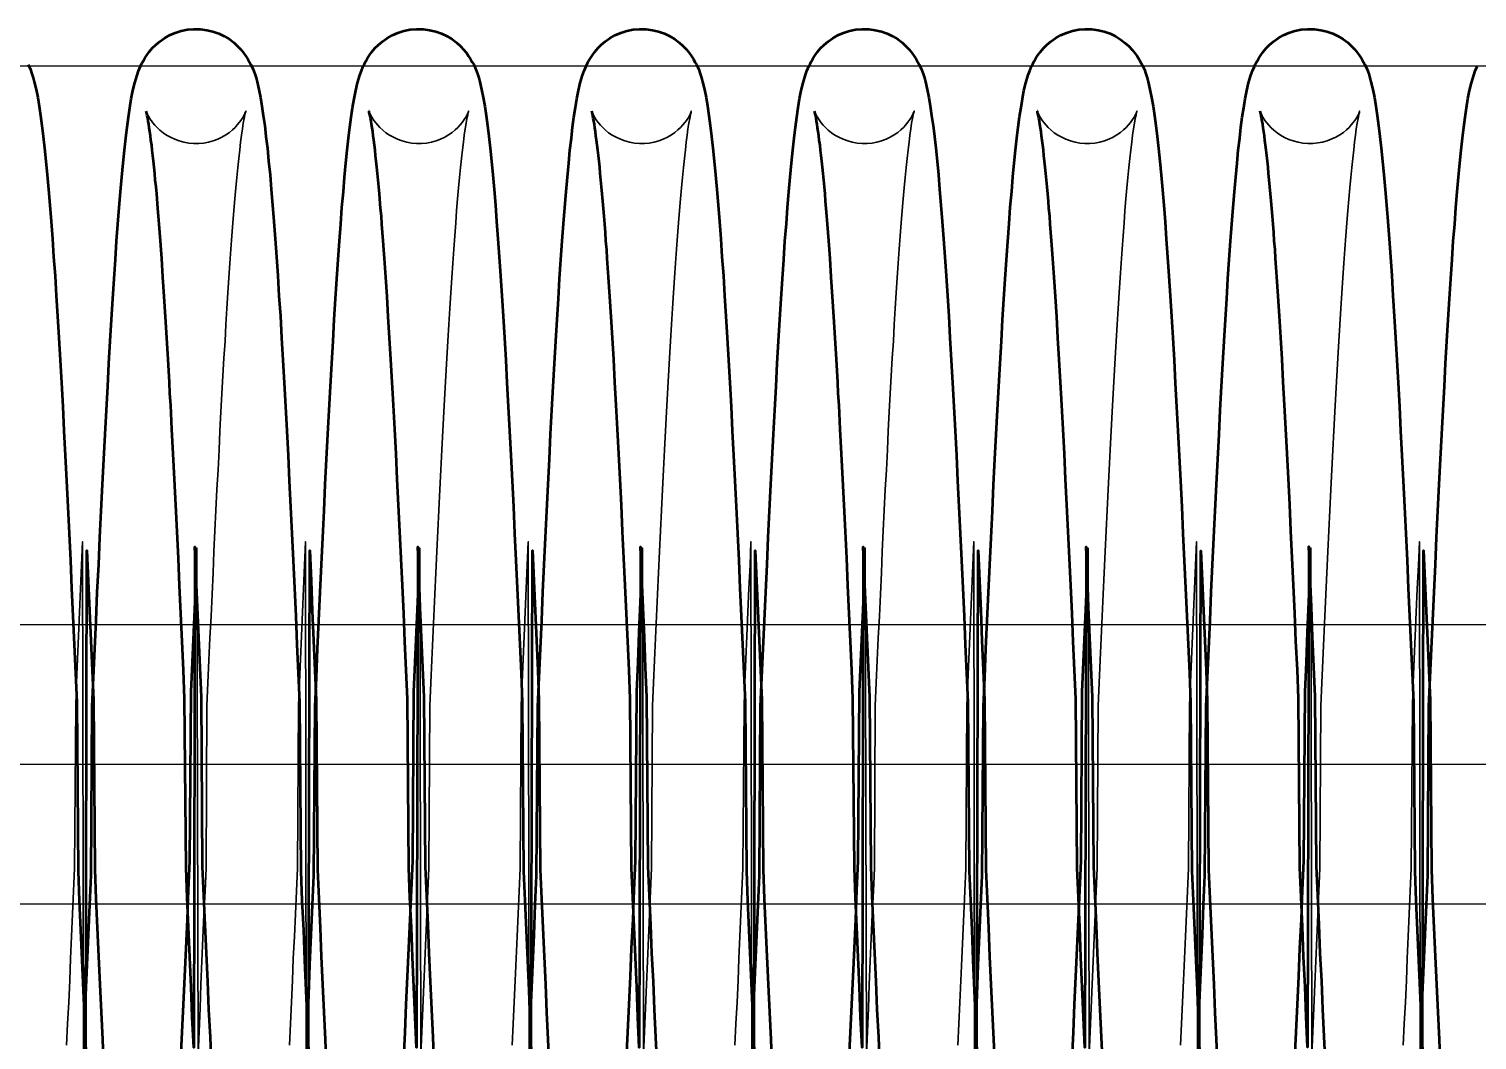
# Model space of a CAD drawing. Header units: millimetres. Extents: x 0 to 190005487, y 0 to 455456909.
# Drawn here: x 90673.9 to 90725.7, y 28299.7 to 28335.9 of the extents above; entities that cross this region are included whole.
import ezdxf

# ---------------------------------------------------------------- set-up
doc = ezdxf.new("R2010")
doc.units = ezdxf.units.MM
doc.header["$LTSCALE"] = 400
doc.header["$MEASUREMENT"] = 0
doc.linetypes.add('ACAD_ISO04W100', pattern=[30, 24, -3, 0, -3])
doc.linetypes.add('CEN', pattern=[35, 30, -2, 1, -2])
doc.layers.get('0').update_dxf_attribs({"linetype": 'CONTINUOUS'})
doc.layers.add('cen', color=1, linetype='ACAD_ISO04W100')
doc.layers.add('가려진 것(ISO)', color=7, linetype='CONTINUOUS', lineweight=35)
doc.layers.add('가시적인 것(ISO)', color=7, linetype='CONTINUOUS', lineweight=50)

# ---------------------------------------------------------------- blocks, each defined once
blk = doc.blocks.new('토션스프링 3')
at = {"layer": '가려진 것(ISO)', "flags": 128}
for points in [[(21461873.91, -50952857.63), (21461873.92, -50952857.65), (21461873.94, -50952857.7), (21461873.98, -50952857.81), (21461874.06, -50952857.97), (21461874.12, -50952858.07), (21461874.19, -50952858.19), (21461874.29, -50952858.33), (21461874.4, -50952858.48), (21461874.54, -50952858.65), (21461874.71, -50952858.82), (21461874.9, -50952859), (21461875.13, -50952859.18), (21461875.38, -50952859.35), (21461875.66, -50952859.51), (21461875.96, -50952859.65), (21461876.28, -50952859.77), (21461876.62, -50952859.86), (21461876.97, -50952859.92), (21461877.32, -50952859.95), (21461877.68, -50952859.95), (21461878.04, -50952859.92), (21461878.38, -50952859.85), (21461878.72, -50952859.76), (21461879.04, -50952859.64), (21461879.34, -50952859.49), (21461879.62, -50952859.33), (21461879.87, -50952859.16), (21461880.09, -50952858.98), (21461880.28, -50952858.8), (21461880.44, -50952858.62), (21461880.58, -50952858.46), (21461880.69, -50952858.31), (21461880.78, -50952858.17), (21461880.85, -50952858.06), (21461880.91, -50952857.95), (21461880.95, -50952857.87), (21461881.01, -50952857.74), (21461881.04, -50952857.67), (21461881.05, -50952857.63), (21461881.05, -50952857.63), (21461881.04, -50952857.67), (21461881.03, -50952857.73), (21461881.01, -50952857.81), (21461880.98, -50952857.91), (21461880.93, -50952858.17), (21461880.87, -50952858.51), (21461880.81, -50952858.9), (21461880.75, -50952859.35), (21461880.68, -50952859.86), (21461880.61, -50952860.41), (21461880.54, -50952861.02), (21461880.48, -50952861.68), (21461880.41, -50952862.38), (21461880.34, -50952863.13), (21461880.27, -50952863.92), (21461880.2, -50952864.76), (21461880.12, -50952865.64), (21461880.05, -50952866.56), (21461879.98, -50952867.52), (21461879.91, -50952868.53), (21461879.84, -50952869.57), (21461879.77, -50952870.65), (21461879.7, -50952871.77), (21461879.63, -50952872.92), (21461879.56, -50952874.11), (21461879.48, -50952875.33), (21461879.41, -50952876.58), (21461879.34, -50952877.86), (21461879.27, -50952879.18), (21461879.2, -50952880.53), (21461879.13, -50952881.9), (21461879.06, -50952883.31), (21461878.98, -50952884.74), (21461878.91, -50952886.2), (21461878.84, -50952887.68), (21461878.77, -50952889.18), (21461878.7, -50952890.7), (21461878.63, -50952892.23), (21461878.56, -50952893.79), (21461878.48, -50952895.37), (21461878.41, -50952896.96), (21461878.34, -50952898.58), (21461878.27, -50952900.21), (21461878.2, -50952911.85), (21461878.13, -50952913.5), (21461878.05, -50952915.16), (21461877.98, -50952916.83), (21461877.91, -50952918.5), (21461877.84, -50952920.18), (21461877.77, -50952921.86), (21461877.7, -50952923.54), (21461877.63, -50952925.23), (21461877.55, -50952888.93), (21461877.48, -50952890.62)], [(21461889.86, -50952857.63), (21461889.87, -50952857.65), (21461889.89, -50952857.7), (21461889.93, -50952857.81), (21461890.01, -50952857.97), (21461890.07, -50952858.07), (21461890.14, -50952858.19), (21461890.23, -50952858.33), (21461890.35, -50952858.48), (21461890.49, -50952858.65), (21461890.65, -50952858.82), (21461890.85, -50952859), (21461891.07, -50952859.18), (21461891.33, -50952859.35), (21461891.61, -50952859.51), (21461891.91, -50952859.65), (21461892.23, -50952859.77), (21461892.57, -50952859.86), (21461892.92, -50952859.92), (21461893.27, -50952859.95), (21461893.63, -50952859.95), (21461893.98, -50952859.92), (21461894.33, -50952859.85), (21461894.67, -50952859.76), (21461894.99, -50952859.64), (21461895.29, -50952859.49), (21461895.56, -50952859.33), (21461895.81, -50952859.16), (21461896.04, -50952858.98), (21461896.23, -50952858.8), (21461896.39, -50952858.62), (21461896.53, -50952858.46), (21461896.64, -50952858.31), (21461896.73, -50952858.17), (21461896.8, -50952858.06), (21461896.86, -50952857.95), (21461896.9, -50952857.87), (21461896.96, -50952857.74), (21461896.99, -50952857.67), (21461897, -50952857.63), (21461897, -50952857.63), (21461896.99, -50952857.67), (21461896.97, -50952857.73), (21461896.95, -50952857.81), (21461896.93, -50952857.91), (21461896.88, -50952858.17), (21461896.82, -50952858.51), (21461896.76, -50952858.9), (21461896.69, -50952859.35), (21461896.63, -50952859.86), (21461896.56, -50952860.41), (21461896.49, -50952861.02), (21461896.42, -50952861.68), (21461896.35, -50952862.38), (21461896.28, -50952863.13), (21461896.21, -50952863.92), (21461896.14, -50952864.76), (21461896.07, -50952865.64), (21461896, -50952866.56), (21461895.93, -50952867.52), (21461895.86, -50952868.53), (21461895.79, -50952869.57), (21461895.72, -50952870.65), (21461895.65, -50952871.77), (21461895.57, -50952872.92), (21461895.5, -50952874.11), (21461895.43, -50952875.33), (21461895.36, -50952876.58), (21461895.29, -50952877.86), (21461895.22, -50952879.18), (21461895.15, -50952880.53), (21461895.07, -50952881.9), (21461895, -50952883.31), (21461894.93, -50952884.74), (21461894.86, -50952886.2), (21461894.79, -50952887.68), (21461894.72, -50952889.18), (21461894.64, -50952890.7), (21461894.57, -50952892.23), (21461894.5, -50952893.79), (21461894.43, -50952895.37), (21461894.36, -50952896.96), (21461894.29, -50952898.58), (21461894.22, -50952900.21), (21461894.14, -50952911.85), (21461894.07, -50952913.5), (21461894, -50952915.16), (21461893.93, -50952916.83), (21461893.86, -50952918.5), (21461893.79, -50952920.18), (21461893.72, -50952921.86), (21461893.64, -50952923.54), (21461893.57, -50952925.23), (21461893.5, -50952888.93), (21461893.43, -50952890.62)], [(21461905.81, -50952857.63), (21461905.81, -50952857.65), (21461905.83, -50952857.7), (21461905.88, -50952857.81), (21461905.96, -50952857.97), (21461906.01, -50952858.07), (21461906.09, -50952858.19), (21461906.18, -50952858.33), (21461906.29, -50952858.48), (21461906.43, -50952858.65), (21461906.6, -50952858.82), (21461906.79, -50952859), (21461907.02, -50952859.18), (21461907.28, -50952859.35), (21461907.55, -50952859.51), (21461907.86, -50952859.65), (21461908.18, -50952859.77), (21461908.52, -50952859.86), (21461908.86, -50952859.92), (21461909.22, -50952859.95), (21461909.58, -50952859.95), (21461909.93, -50952859.92), (21461910.28, -50952859.85), (21461910.61, -50952859.76), (21461910.93, -50952859.64), (21461911.23, -50952859.49), (21461911.51, -50952859.33), (21461911.76, -50952859.16), (21461911.98, -50952858.98), (21461912.17, -50952858.8), (21461912.34, -50952858.62), (21461912.48, -50952858.46), (21461912.59, -50952858.31), (21461912.68, -50952858.17), (21461912.75, -50952858.06), (21461912.8, -50952857.95), (21461912.85, -50952857.87), (21461912.9, -50952857.74), (21461912.93, -50952857.67), (21461912.94, -50952857.63), (21461912.94, -50952857.63), (21461912.93, -50952857.67), (21461912.92, -50952857.73), (21461912.9, -50952857.81), (21461912.88, -50952857.91), (21461912.83, -50952858.17), (21461912.77, -50952858.51), (21461912.7, -50952858.9), (21461912.64, -50952859.35), (21461912.57, -50952859.86), (21461912.51, -50952860.41), (21461912.44, -50952861.02), (21461912.37, -50952861.68), (21461912.3, -50952862.38), (21461912.23, -50952863.13), (21461912.16, -50952863.92), (21461912.09, -50952864.76), (21461912.02, -50952865.64), (21461911.95, -50952866.56), (21461911.88, -50952867.52), (21461911.81, -50952868.53), (21461911.73, -50952869.57), (21461911.66, -50952870.65), (21461911.59, -50952871.77), (21461911.52, -50952872.92), (21461911.45, -50952874.11), (21461911.38, -50952875.33), (21461911.31, -50952876.58), (21461911.24, -50952877.86), (21461911.16, -50952879.18), (21461911.09, -50952880.53), (21461911.02, -50952881.9), (21461910.95, -50952883.31), (21461910.88, -50952884.74), (21461910.81, -50952886.2), (21461910.73, -50952887.68), (21461910.66, -50952889.18), (21461910.59, -50952890.7), (21461910.52, -50952892.23), (21461910.45, -50952893.79), (21461910.38, -50952895.37), (21461910.31, -50952896.96), (21461910.23, -50952898.58), (21461910.16, -50952900.21), (21461910.09, -50952911.85), (21461910.02, -50952913.5), (21461909.95, -50952915.16), (21461909.88, -50952916.83), (21461909.8, -50952918.5), (21461909.73, -50952920.18), (21461909.66, -50952921.86), (21461909.59, -50952923.54), (21461909.52, -50952925.23), (21461909.45, -50952888.93), (21461909.38, -50952890.62)], [(21461921.75, -50952857.63), (21461921.76, -50952857.65), (21461921.78, -50952857.7), (21461921.82, -50952857.81), (21461921.9, -50952857.97), (21461921.96, -50952858.07), (21461922.03, -50952858.19), (21461922.13, -50952858.33), (21461922.24, -50952858.48), (21461922.38, -50952858.65), (21461922.55, -50952858.82), (21461922.74, -50952859), (21461922.97, -50952859.18), (21461923.22, -50952859.35), (21461923.5, -50952859.51), (21461923.8, -50952859.65), (21461924.13, -50952859.77), (21461924.46, -50952859.86), (21461924.81, -50952859.92), (21461925.17, -50952859.95), (21461925.52, -50952859.95), (21461925.88, -50952859.92), (21461926.22, -50952859.85), (21461926.56, -50952859.76), (21461926.88, -50952859.64), (21461927.18, -50952859.49), (21461927.46, -50952859.33), (21461927.71, -50952859.16), (21461927.93, -50952858.98), (21461928.12, -50952858.8), (21461928.29, -50952858.62), (21461928.42, -50952858.46), (21461928.53, -50952858.31), (21461928.62, -50952858.17), (21461928.69, -50952858.06), (21461928.75, -50952857.95), (21461928.79, -50952857.87), (21461928.85, -50952857.74), (21461928.88, -50952857.67), (21461928.89, -50952857.63), (21461928.89, -50952857.63), (21461928.88, -50952857.67), (21461928.87, -50952857.73), (21461928.85, -50952857.81), (21461928.82, -50952857.91), (21461928.77, -50952858.17), (21461928.71, -50952858.51), (21461928.65, -50952858.9), (21461928.59, -50952859.35), (21461928.52, -50952859.86), (21461928.45, -50952860.41), (21461928.39, -50952861.02), (21461928.32, -50952861.68), (21461928.25, -50952862.38), (21461928.18, -50952863.13), (21461928.11, -50952863.92), (21461928.04, -50952864.76), (21461927.97, -50952865.64), (21461927.89, -50952866.56), (21461927.82, -50952867.52), (21461927.75, -50952868.53), (21461927.68, -50952869.57), (21461927.61, -50952870.65), (21461927.54, -50952871.77), (21461927.47, -50952872.92), (21461927.4, -50952874.11), (21461927.32, -50952875.33), (21461927.25, -50952876.58), (21461927.18, -50952877.86), (21461927.11, -50952879.18), (21461927.04, -50952880.53), (21461926.97, -50952881.9), (21461926.9, -50952883.31), (21461926.82, -50952884.74), (21461926.75, -50952886.2), (21461926.68, -50952887.68), (21461926.61, -50952889.18), (21461926.54, -50952890.7), (21461926.47, -50952892.23), (21461926.4, -50952893.79), (21461926.32, -50952895.37), (21461926.25, -50952896.96), (21461926.18, -50952898.58), (21461926.11, -50952900.21), (21461926.04, -50952911.85), (21461925.97, -50952913.5), (21461925.89, -50952915.16), (21461925.82, -50952916.83), (21461925.75, -50952918.5), (21461925.68, -50952920.18), (21461925.61, -50952921.86), (21461925.54, -50952923.54), (21461925.47, -50952925.23), (21461925.39, -50952888.93), (21461925.32, -50952890.62)], [(21461937.7, -50952857.63), (21461937.71, -50952857.65), (21461937.73, -50952857.7), (21461937.77, -50952857.81), (21461937.85, -50952857.97), (21461937.91, -50952858.07), (21461937.98, -50952858.19), (21461938.07, -50952858.33), (21461938.19, -50952858.48), (21461938.33, -50952858.65), (21461938.49, -50952858.82), (21461938.69, -50952859), (21461938.91, -50952859.18), (21461939.17, -50952859.35), (21461939.45, -50952859.51), (21461939.75, -50952859.65), (21461940.07, -50952859.77), (21461940.41, -50952859.86), (21461940.76, -50952859.92), (21461941.11, -50952859.95), (21461941.47, -50952859.95), (21461941.82, -50952859.92), (21461942.17, -50952859.85), (21461942.51, -50952859.76), (21461942.83, -50952859.64), (21461943.13, -50952859.49), (21461943.4, -50952859.33), (21461943.65, -50952859.16), (21461943.88, -50952858.98), (21461944.07, -50952858.8), (21461944.23, -50952858.62), (21461944.37, -50952858.46), (21461944.48, -50952858.31), (21461944.57, -50952858.17), (21461944.64, -50952858.06), (21461944.7, -50952857.95), (21461944.74, -50952857.87), (21461944.8, -50952857.74), (21461944.83, -50952857.67), (21461944.84, -50952857.63), (21461944.84, -50952857.63), (21461944.83, -50952857.67), (21461944.81, -50952857.73), (21461944.79, -50952857.81), (21461944.77, -50952857.91), (21461944.72, -50952858.17), (21461944.66, -50952858.51), (21461944.6, -50952858.9), (21461944.53, -50952859.35), (21461944.47, -50952859.86), (21461944.4, -50952860.41), (21461944.33, -50952861.02), (21461944.26, -50952861.68), (21461944.19, -50952862.38), (21461944.12, -50952863.13), (21461944.05, -50952863.92), (21461943.98, -50952864.76), (21461943.91, -50952865.64), (21461943.84, -50952866.56), (21461943.77, -50952867.52), (21461943.7, -50952868.53), (21461943.63, -50952869.57), (21461943.56, -50952870.65), (21461943.49, -50952871.77), (21461943.41, -50952872.92), (21461943.34, -50952874.11), (21461943.27, -50952875.33), (21461943.2, -50952876.58), (21461943.13, -50952877.86), (21461943.06, -50952879.18), (21461942.99, -50952880.53), (21461942.91, -50952881.9), (21461942.84, -50952883.31), (21461942.77, -50952884.74), (21461942.7, -50952886.2), (21461942.63, -50952887.68), (21461942.56, -50952889.18), (21461942.49, -50952890.7), (21461942.41, -50952892.23), (21461942.34, -50952893.79), (21461942.27, -50952895.37), (21461942.2, -50952896.96), (21461942.13, -50952898.58), (21461942.06, -50952900.21), (21461941.98, -50952911.85), (21461941.91, -50952913.5), (21461941.84, -50952915.16), (21461941.77, -50952916.83), (21461941.7, -50952918.5), (21461941.63, -50952920.18), (21461941.56, -50952921.86), (21461941.48, -50952923.54), (21461941.41, -50952925.23), (21461941.34, -50952888.93), (21461941.27, -50952890.62)], [(21461953.65, -50952857.63), (21461953.65, -50952857.65), (21461953.67, -50952857.7), (21461953.72, -50952857.81), (21461953.8, -50952857.97), (21461953.85, -50952858.08), (21461953.93, -50952858.2), (21461954.02, -50952858.33), (21461954.14, -50952858.48), (21461954.28, -50952858.65), (21461954.44, -50952858.83), (21461954.64, -50952859.01), (21461954.87, -50952859.19), (21461955.12, -50952859.36), (21461955.4, -50952859.52), (21461955.71, -50952859.66), (21461956.03, -50952859.77), (21461956.37, -50952859.86), (21461956.72, -50952859.92), (21461957.07, -50952859.95), (21461957.43, -50952859.95), (21461957.78, -50952859.91), (21461958.13, -50952859.85), (21461958.46, -50952859.76), (21461958.78, -50952859.63), (21461959.08, -50952859.49), (21461959.36, -50952859.33), (21461959.61, -50952859.16), (21461959.83, -50952858.98), (21461960.02, -50952858.8), (21461960.18, -50952858.62), (21461960.32, -50952858.46), (21461960.43, -50952858.31), (21461960.52, -50952858.17), (21461960.59, -50952858.05), (21461960.64, -50952857.95), (21461960.69, -50952857.87), (21461960.74, -50952857.74), (21461960.77, -50952857.67), (21461960.78, -50952857.63), (21461960.78, -50952857.64), (21461960.77, -50952857.67), (21461960.76, -50952857.73), (21461960.74, -50952857.81), (21461960.72, -50952857.91), (21461960.67, -50952858.17), (21461960.61, -50952858.51), (21461960.54, -50952858.9), (21461960.48, -50952859.35), (21461960.41, -50952859.86), (21461960.35, -50952860.42), (21461960.28, -50952861.02), (21461960.21, -50952861.68), (21461960.14, -50952862.38), (21461960.07, -50952863.13), (21461960, -50952863.93), (21461959.93, -50952864.76), (21461959.86, -50952865.64), (21461959.79, -50952866.56), (21461959.72, -50952867.53), (21461959.65, -50952868.53), (21461959.57, -50952869.57), (21461959.5, -50952870.66), (21461959.43, -50952871.77), (21461959.36, -50952872.93), (21461959.29, -50952874.11), (21461959.22, -50952875.33), (21461959.15, -50952876.58), (21461959.08, -50952877.86), (21461959, -50952879.18), (21461958.93, -50952880.53), (21461958.86, -50952881.91), (21461958.79, -50952883.31), (21461958.72, -50952884.74), (21461958.65, -50952886.2), (21461958.58, -50952887.68), (21461958.5, -50952889.18), (21461958.43, -50952890.7), (21461958.36, -50952892.24), (21461958.29, -50952893.79), (21461958.22, -50952895.37), (21461958.15, -50952896.97), (21461958.07, -50952898.58), (21461958, -50952900.21), (21461957.93, -50952911.85), (21461957.86, -50952913.5), (21461957.79, -50952915.16), (21461957.72, -50952916.83), (21461957.65, -50952918.5), (21461957.57, -50952920.18), (21461957.5, -50952921.86), (21461957.43, -50952923.54), (21461957.36, -50952925.23), (21461957.29, -50952888.93), (21461957.22, -50952890.62)], [(21461868.22, -50952924.51), (21461868.29, -50952922.99), (21461868.37, -50952921.45), (21461868.44, -50952919.89), (21461868.51, -50952918.32), (21461868.58, -50952916.73), (21461868.65, -50952915.12), (21461868.72, -50952913.49), (21461868.79, -50952911.85), (21461868.87, -50952900.2), (21461868.94, -50952898.54), (21461869.01, -50952896.87), (21461869.08, -50952895.2), (21461869.15, -50952893.52), (21461869.22, -50952891.84), (21461869.29, -50952890.15), (21461869.37, -50952888.47), (21461869.44, -50952924.78), (21461869.51, -50952923.09)], [(21461884.17, -50952924.51), (21461884.24, -50952922.99), (21461884.31, -50952921.45), (21461884.38, -50952919.89), (21461884.45, -50952918.32), (21461884.53, -50952916.73), (21461884.6, -50952915.12), (21461884.67, -50952913.49), (21461884.74, -50952911.85), (21461884.81, -50952900.2), (21461884.88, -50952898.54), (21461884.96, -50952896.87), (21461885.03, -50952895.2), (21461885.1, -50952893.52), (21461885.17, -50952891.84), (21461885.24, -50952890.15), (21461885.31, -50952888.47), (21461885.38, -50952924.78), (21461885.46, -50952923.09)], [(21461900.12, -50952924.51), (21461900.19, -50952922.99), (21461900.26, -50952921.45), (21461900.33, -50952919.89), (21461900.4, -50952918.32), (21461900.47, -50952916.73), (21461900.54, -50952915.12), (21461900.62, -50952913.49), (21461900.69, -50952911.85), (21461900.76, -50952900.2), (21461900.83, -50952898.54), (21461900.9, -50952896.87), (21461900.97, -50952895.2), (21461901.05, -50952893.52), (21461901.12, -50952891.83), (21461901.19, -50952890.15), (21461901.26, -50952888.47), (21461901.33, -50952924.78), (21461901.4, -50952923.09)], [(21461916.06, -50952924.51), (21461916.13, -50952922.99), (21461916.21, -50952921.45), (21461916.28, -50952919.89), (21461916.35, -50952918.32), (21461916.42, -50952916.73), (21461916.49, -50952915.12), (21461916.56, -50952913.49), (21461916.63, -50952911.85), (21461916.71, -50952900.2), (21461916.78, -50952898.54), (21461916.85, -50952896.87), (21461916.92, -50952895.2), (21461916.99, -50952893.52), (21461917.06, -50952891.83), (21461917.14, -50952890.15), (21461917.21, -50952888.47), (21461917.28, -50952924.78), (21461917.35, -50952923.09)], [(21461932.01, -50952924.52), (21461932.08, -50952923), (21461932.15, -50952921.46), (21461932.22, -50952919.89), (21461932.3, -50952918.32), (21461932.37, -50952916.72), (21461932.44, -50952915.12), (21461932.51, -50952913.5), (21461932.58, -50952911.87), (21461932.65, -50952900.22), (21461932.72, -50952898.56), (21461932.8, -50952896.89), (21461932.87, -50952895.21), (21461932.94, -50952893.53), (21461933.01, -50952891.84), (21461933.08, -50952890.15), (21461933.15, -50952888.46), (21461933.22, -50952924.77), (21461933.3, -50952923.09)], [(21461947.96, -50952924.51), (21461948.03, -50952922.99), (21461948.1, -50952921.45), (21461948.17, -50952919.89), (21461948.24, -50952918.32), (21461948.31, -50952916.73), (21461948.38, -50952915.12), (21461948.46, -50952913.49), (21461948.53, -50952911.85), (21461948.6, -50952900.2), (21461948.67, -50952898.54), (21461948.74, -50952896.87), (21461948.81, -50952895.2), (21461948.89, -50952893.52), (21461948.96, -50952891.84), (21461949.03, -50952890.16), (21461949.1, -50952888.47), (21461949.17, -50952924.78), (21461949.24, -50952923.09)], [(21461963.9, -50952924.51), (21461963.97, -50952922.99), (21461964.05, -50952921.45), (21461964.12, -50952919.89), (21461964.19, -50952918.32), (21461964.26, -50952916.73), (21461964.33, -50952915.12), (21461964.4, -50952913.49), (21461964.47, -50952911.85), (21461964.55, -50952900.2), (21461964.62, -50952898.54), (21461964.69, -50952896.87), (21461964.76, -50952895.2), (21461964.83, -50952893.52), (21461964.9, -50952891.84), (21461964.98, -50952890.16), (21461965.05, -50952888.47), (21461965.12, -50952924.78), (21461965.19, -50952923.09)]]:
    blk.add_lwpolyline(points, dxfattribs=at)
at = {"layer": '가시적인 것(ISO)', "flags": 128}
for points in [[(21461865.47, -50952854.31), (21461865.63, -50952854.66), (21461865.74, -50952854.97), (21461865.83, -50952855.25), (21461865.9, -50952855.53), (21461866.03, -50952856.08), (21461866.15, -50952856.66), (21461866.25, -50952857.28), (21461866.35, -50952857.94), (21461866.45, -50952858.66), (21461866.55, -50952859.45), (21461866.64, -50952860.3), (21461866.74, -50952861.22), (21461866.83, -50952862.21), (21461866.93, -50952863.26), (21461867.02, -50952864.37), (21461867.11, -50952865.55), (21461867.2, -50952866.79), (21461867.29, -50952868.08), (21461867.39, -50952869.44), (21461867.48, -50952870.86), (21461867.57, -50952872.33), (21461867.66, -50952873.87), (21461867.75, -50952875.46), (21461867.85, -50952877.1), (21461867.94, -50952878.79), (21461868.03, -50952880.52), (21461868.12, -50952882.3), (21461868.21, -50952884.11), (21461868.3, -50952885.97), (21461868.4, -50952887.87), (21461868.49, -50952889.81), (21461868.58, -50952891.79), (21461868.67, -50952893.79), (21461868.76, -50952895.83), (21461868.85, -50952897.88), (21461868.95, -50952899.96), (21461869.04, -50952912.05), (21461869.13, -50952914.16), (21461869.22, -50952916.29), (21461869.31, -50952918.44), (21461869.4, -50952920.6), (21461869.49, -50952922.76), (21461869.59, -50952924.93), (21461869.68, -50952889.1), (21461869.77, -50952891.26), (21461869.86, -50952893.41), (21461869.95, -50952895.55), (21461870.04, -50952897.69), (21461870.14, -50952899.82), (21461870.23, -50952911.94), (21461870.32, -50952914.04), (21461870.41, -50952916.11), (21461870.5, -50952918.16), (21461870.59, -50952920.18), (21461870.69, -50952922.16), (21461870.78, -50952924.12), (21461870.87, -50952926.04)], [(21461869.51, -50952923.09), (21461869.6, -50952920.93), (21461869.69, -50952918.77), (21461869.78, -50952916.62), (21461869.88, -50952914.48), (21461869.97, -50952912.36), (21461870.06, -50952900.26), (21461870.15, -50952898.19), (21461870.24, -50952896.13), (21461870.33, -50952894.1), (21461870.42, -50952892.09), (21461870.52, -50952890.11), (21461870.61, -50952888.16), (21461870.7, -50952886.25), (21461870.79, -50952884.38), (21461870.88, -50952882.56), (21461870.97, -50952880.78), (21461871.07, -50952879.04), (21461871.16, -50952877.35), (21461871.25, -50952875.7), (21461871.34, -50952874.1), (21461871.43, -50952872.56), (21461871.53, -50952871.07), (21461871.62, -50952869.64), (21461871.71, -50952868.27), (21461871.8, -50952866.96), (21461871.89, -50952865.72), (21461871.99, -50952864.53), (21461872.08, -50952863.41), (21461872.17, -50952862.36), (21461872.27, -50952861.37), (21461872.36, -50952860.44), (21461872.45, -50952859.58), (21461872.55, -50952858.79), (21461872.64, -50952858.06), (21461872.74, -50952857.39), (21461872.85, -50952856.76), (21461872.97, -50952856.17), (21461873.1, -50952855.61), (21461873.26, -50952855.06), (21461873.37, -50952854.75), (21461873.51, -50952854.42), (21461873.59, -50952854.24), (21461873.7, -50952854.05), (21461873.82, -50952853.85), (21461873.96, -50952853.62), (21461874.14, -50952853.39), (21461874.35, -50952853.14), (21461874.6, -50952852.89), (21461874.89, -50952852.65), (21461875.22, -50952852.41), (21461875.59, -50952852.2), (21461875.99, -50952852.03), (21461876.42, -50952851.89), (21461876.87, -50952851.8), (21461877.33, -50952851.76), (21461877.79, -50952851.77), (21461878.25, -50952851.83), (21461878.69, -50952851.93), (21461879.12, -50952852.09), (21461879.51, -50952852.28), (21461879.87, -50952852.49), (21461880.18, -50952852.73), (21461880.46, -50952852.98), (21461880.69, -50952853.23), (21461880.89, -50952853.47), (21461881.06, -50952853.7), (21461881.19, -50952853.92), (21461881.31, -50952854.12), (21461881.41, -50952854.31), (21461881.57, -50952854.66), (21461881.69, -50952854.97), (21461881.78, -50952855.25), (21461881.85, -50952855.53), (21461881.97, -50952856.08), (21461882.09, -50952856.66), (21461882.2, -50952857.28), (21461882.3, -50952857.94), (21461882.4, -50952858.66), (21461882.49, -50952859.45), (21461882.59, -50952860.3), (21461882.68, -50952861.22), (21461882.78, -50952862.21), (21461882.87, -50952863.26), (21461882.96, -50952864.37), (21461883.06, -50952865.55), (21461883.15, -50952866.79), (21461883.24, -50952868.08), (21461883.33, -50952869.44), (21461883.42, -50952870.86), (21461883.52, -50952872.33), (21461883.61, -50952873.87), (21461883.7, -50952875.46), (21461883.79, -50952877.1), (21461883.88, -50952878.79), (21461883.98, -50952880.52), (21461884.07, -50952882.3), (21461884.16, -50952884.11), (21461884.25, -50952885.97), (21461884.34, -50952887.87), (21461884.43, -50952889.81), (21461884.53, -50952891.79), (21461884.62, -50952893.79), (21461884.71, -50952895.83), (21461884.8, -50952897.88), (21461884.89, -50952899.96), (21461884.98, -50952912.05), (21461885.07, -50952914.16), (21461885.17, -50952916.29), (21461885.26, -50952918.44), (21461885.35, -50952920.6), (21461885.44, -50952922.76), (21461885.53, -50952924.93), (21461885.63, -50952889.1), (21461885.72, -50952891.26), (21461885.81, -50952893.41), (21461885.9, -50952895.55), (21461885.99, -50952897.69), (21461886.08, -50952899.82), (21461886.17, -50952911.94), (21461886.27, -50952914.04), (21461886.36, -50952916.11), (21461886.45, -50952918.16), (21461886.54, -50952920.18), (21461886.63, -50952922.16), (21461886.72, -50952924.12), (21461886.81, -50952926.04)], [(21461885.46, -50952923.09), (21461885.55, -50952920.93), (21461885.64, -50952918.77), (21461885.73, -50952916.62), (21461885.82, -50952914.48), (21461885.91, -50952912.36), (21461886.01, -50952900.26), (21461886.1, -50952898.19), (21461886.19, -50952896.13), (21461886.28, -50952894.1), (21461886.37, -50952892.09), (21461886.46, -50952890.11), (21461886.56, -50952888.16), (21461886.65, -50952886.25), (21461886.74, -50952884.38), (21461886.83, -50952882.55), (21461886.92, -50952880.77), (21461887.01, -50952879.04), (21461887.1, -50952877.35), (21461887.2, -50952875.7), (21461887.29, -50952874.1), (21461887.38, -50952872.56), (21461887.47, -50952871.07), (21461887.57, -50952869.64), (21461887.66, -50952868.27), (21461887.75, -50952866.96), (21461887.84, -50952865.72), (21461887.93, -50952864.53), (21461888.03, -50952863.41), (21461888.12, -50952862.36), (21461888.21, -50952861.37), (21461888.31, -50952860.44), (21461888.4, -50952859.58), (21461888.49, -50952858.79), (21461888.59, -50952858.06), (21461888.69, -50952857.39), (21461888.8, -50952856.76), (21461888.92, -50952856.17), (21461889.05, -50952855.61), (21461889.21, -50952855.06), (21461889.32, -50952854.75), (21461889.46, -50952854.42), (21461889.54, -50952854.24), (21461889.64, -50952854.05), (21461889.76, -50952853.85), (21461889.91, -50952853.62), (21461890.08, -50952853.39), (21461890.29, -50952853.14), (21461890.54, -50952852.89), (21461890.83, -50952852.65), (21461891.17, -50952852.41), (21461891.54, -50952852.2), (21461891.94, -50952852.03), (21461892.37, -50952851.89), (21461892.82, -50952851.8), (21461893.28, -50952851.76), (21461893.74, -50952851.77), (21461894.2, -50952851.83), (21461894.64, -50952851.93), (21461895.06, -50952852.09), (21461895.46, -50952852.28), (21461895.81, -50952852.49), (21461896.13, -50952852.73), (21461896.41, -50952852.98), (21461896.64, -50952853.23), (21461896.84, -50952853.47), (21461897, -50952853.7), (21461897.14, -50952853.92), (21461897.26, -50952854.12), (21461897.36, -50952854.31), (21461897.52, -50952854.66), (21461897.64, -50952854.97), (21461897.72, -50952855.26), (21461897.79, -50952855.53), (21461897.92, -50952856.08), (21461898.04, -50952856.66), (21461898.15, -50952857.28), (21461898.25, -50952857.94), (21461898.34, -50952858.66), (21461898.44, -50952859.45), (21461898.54, -50952860.3), (21461898.63, -50952861.22), (21461898.73, -50952862.21), (21461898.82, -50952863.26), (21461898.91, -50952864.37), (21461899, -50952865.55), (21461899.1, -50952866.79), (21461899.19, -50952868.08), (21461899.28, -50952869.44), (21461899.37, -50952870.86), (21461899.46, -50952872.33), (21461899.56, -50952873.87), (21461899.65, -50952875.46), (21461899.74, -50952877.1), (21461899.83, -50952878.79), (21461899.92, -50952880.52), (21461900.01, -50952882.3), (21461900.11, -50952884.11), (21461900.2, -50952885.97), (21461900.29, -50952887.87), (21461900.38, -50952889.81), (21461900.47, -50952891.79), (21461900.56, -50952893.79), (21461900.66, -50952895.83), (21461900.75, -50952897.88), (21461900.84, -50952899.96), (21461900.93, -50952912.05), (21461901.02, -50952914.16), (21461901.11, -50952916.29), (21461901.2, -50952918.44), (21461901.3, -50952920.6), (21461901.39, -50952922.76), (21461901.48, -50952924.93), (21461901.57, -50952889.1), (21461901.66, -50952891.26), (21461901.75, -50952893.41), (21461901.85, -50952895.55), (21461901.94, -50952897.69), (21461902.03, -50952899.82), (21461902.12, -50952911.94), (21461902.21, -50952914.04), (21461902.3, -50952916.11), (21461902.4, -50952918.16), (21461902.49, -50952920.18), (21461902.58, -50952922.16), (21461902.67, -50952924.12), (21461902.76, -50952926.04)], [(21461901.4, -50952923.09), (21461901.49, -50952920.93), (21461901.59, -50952918.77), (21461901.68, -50952916.62), (21461901.77, -50952914.48), (21461901.86, -50952912.36), (21461901.95, -50952900.26), (21461902.04, -50952898.19), (21461902.14, -50952896.13), (21461902.23, -50952894.1), (21461902.32, -50952892.09), (21461902.41, -50952890.11), (21461902.5, -50952888.16), (21461902.59, -50952886.25), (21461902.69, -50952884.38), (21461902.78, -50952882.55), (21461902.87, -50952880.77), (21461902.96, -50952879.04), (21461903.05, -50952877.35), (21461903.14, -50952875.7), (21461903.24, -50952874.1), (21461903.33, -50952872.56), (21461903.42, -50952871.07), (21461903.51, -50952869.64), (21461903.6, -50952868.27), (21461903.7, -50952866.96), (21461903.79, -50952865.71), (21461903.88, -50952864.53), (21461903.97, -50952863.41), (21461904.07, -50952862.36), (21461904.16, -50952861.37), (21461904.25, -50952860.44), (21461904.35, -50952859.58), (21461904.44, -50952858.79), (21461904.54, -50952858.06), (21461904.64, -50952857.38), (21461904.74, -50952856.76), (21461904.86, -50952856.17), (21461904.99, -50952855.61), (21461905.16, -50952855.06), (21461905.27, -50952854.75), (21461905.4, -50952854.42), (21461905.49, -50952854.24), (21461905.59, -50952854.05), (21461905.71, -50952853.85), (21461905.86, -50952853.62), (21461906.03, -50952853.39), (21461906.24, -50952853.14), (21461906.49, -50952852.89), (21461906.78, -50952852.65), (21461907.11, -50952852.41), (21461907.48, -50952852.2), (21461907.89, -50952852.03), (21461908.32, -50952851.89), (21461908.77, -50952851.8), (21461909.23, -50952851.76), (21461909.69, -50952851.77), (21461910.15, -50952851.83), (21461910.59, -50952851.93), (21461911.01, -50952852.09), (21461911.4, -50952852.28), (21461911.76, -50952852.49), (21461912.08, -50952852.73), (21461912.35, -50952852.98), (21461912.59, -50952853.23), (21461912.79, -50952853.47), (21461912.95, -50952853.7), (21461913.09, -50952853.92), (21461913.2, -50952854.12), (21461913.3, -50952854.31), (21461913.47, -50952854.66), (21461913.58, -50952854.97), (21461913.67, -50952855.26), (21461913.74, -50952855.53), (21461913.87, -50952856.08), (21461913.99, -50952856.66), (21461914.09, -50952857.27), (21461914.2, -50952857.94), (21461914.29, -50952858.66), (21461914.39, -50952859.45), (21461914.48, -50952860.3), (21461914.58, -50952861.22), (21461914.67, -50952862.21), (21461914.77, -50952863.26), (21461914.86, -50952864.37), (21461914.95, -50952865.55), (21461915.04, -50952866.79), (21461915.13, -50952868.08), (21461915.23, -50952869.44), (21461915.32, -50952870.86), (21461915.41, -50952872.33), (21461915.5, -50952873.87), (21461915.59, -50952875.46), (21461915.69, -50952877.1), (21461915.78, -50952878.79), (21461915.87, -50952880.52), (21461915.96, -50952882.3), (21461916.05, -50952884.11), (21461916.14, -50952885.97), (21461916.24, -50952887.87), (21461916.33, -50952889.81), (21461916.42, -50952891.79), (21461916.51, -50952893.79), (21461916.6, -50952895.83), (21461916.69, -50952897.88), (21461916.79, -50952899.96), (21461916.88, -50952912.05), (21461916.97, -50952914.16), (21461917.06, -50952916.29), (21461917.15, -50952918.44), (21461917.24, -50952920.6), (21461917.34, -50952922.76), (21461917.43, -50952924.93), (21461917.52, -50952889.1), (21461917.61, -50952891.26), (21461917.7, -50952893.41), (21461917.79, -50952895.55), (21461917.88, -50952897.69), (21461917.98, -50952899.82), (21461918.07, -50952911.94), (21461918.16, -50952914.03), (21461918.25, -50952916.11), (21461918.34, -50952918.16), (21461918.43, -50952920.18), (21461918.53, -50952922.16), (21461918.62, -50952924.12), (21461918.71, -50952926.04)], [(21461917.35, -50952923.09), (21461917.44, -50952920.93), (21461917.53, -50952918.77), (21461917.62, -50952916.62), (21461917.72, -50952914.48), (21461917.81, -50952912.36), (21461917.9, -50952900.26), (21461917.99, -50952898.18), (21461918.08, -50952896.13), (21461918.17, -50952894.1), (21461918.27, -50952892.09), (21461918.36, -50952890.11), (21461918.45, -50952888.16), (21461918.54, -50952886.25), (21461918.63, -50952884.38), (21461918.72, -50952882.55), (21461918.82, -50952880.77), (21461918.91, -50952879.04), (21461919, -50952877.35), (21461919.09, -50952875.7), (21461919.18, -50952874.11), (21461919.27, -50952872.56), (21461919.37, -50952871.07), (21461919.46, -50952869.64), (21461919.55, -50952868.27), (21461919.64, -50952866.96), (21461919.74, -50952865.71), (21461919.83, -50952864.53), (21461919.92, -50952863.41), (21461920.01, -50952862.36), (21461920.11, -50952861.36), (21461920.2, -50952860.44), (21461920.3, -50952859.58), (21461920.39, -50952858.79), (21461920.48, -50952858.06), (21461920.58, -50952857.38), (21461920.69, -50952856.76), (21461920.81, -50952856.17), (21461920.94, -50952855.61), (21461921.1, -50952855.05), (21461921.21, -50952854.75), (21461921.35, -50952854.42), (21461921.44, -50952854.24), (21461921.54, -50952854.05), (21461921.66, -50952853.85), (21461921.8, -50952853.62), (21461921.98, -50952853.39), (21461922.19, -50952853.14), (21461922.44, -50952852.89), (21461922.73, -50952852.65), (21461923.06, -50952852.41), (21461923.43, -50952852.2), (21461923.83, -50952852.03), (21461924.26, -50952851.89), (21461924.71, -50952851.8), (21461925.17, -50952851.76), (21461925.64, -50952851.77), (21461926.1, -50952851.83), (21461926.54, -50952851.93), (21461926.96, -50952852.09), (21461927.35, -50952852.28), (21461927.71, -50952852.49), (21461928.03, -50952852.73), (21461928.3, -50952852.98), (21461928.54, -50952853.23), (21461928.73, -50952853.47), (21461928.9, -50952853.7), (21461929.03, -50952853.92), (21461929.15, -50952854.12), (21461929.25, -50952854.31), (21461929.41, -50952854.66), (21461929.53, -50952854.97), (21461929.62, -50952855.26), (21461929.69, -50952855.53), (21461929.82, -50952856.08), (21461929.93, -50952856.66), (21461930.04, -50952857.27), (21461930.14, -50952857.94), (21461930.24, -50952858.66), (21461930.34, -50952859.45), (21461930.43, -50952860.3), (21461930.53, -50952861.22), (21461930.62, -50952862.21), (21461930.71, -50952863.26), (21461930.81, -50952864.37), (21461930.9, -50952865.55), (21461930.99, -50952866.79), (21461931.08, -50952868.08), (21461931.17, -50952869.44), (21461931.27, -50952870.86), (21461931.36, -50952872.33), (21461931.45, -50952873.87), (21461931.54, -50952875.46), (21461931.63, -50952877.1), (21461931.73, -50952878.79), (21461931.82, -50952880.52), (21461931.91, -50952882.3), (21461932, -50952884.11), (21461932.09, -50952885.97), (21461932.18, -50952887.87), (21461932.27, -50952889.81), (21461932.37, -50952891.79), (21461932.46, -50952893.79), (21461932.55, -50952895.83), (21461932.64, -50952897.88), (21461932.73, -50952899.96), (21461932.82, -50952912.05), (21461932.92, -50952914.16), (21461933.01, -50952916.29), (21461933.1, -50952918.44), (21461933.19, -50952920.6), (21461933.28, -50952922.76), (21461933.37, -50952924.93), (21461933.47, -50952889.1), (21461933.56, -50952891.26), (21461933.65, -50952893.41), (21461933.74, -50952895.55), (21461933.83, -50952897.69), (21461933.92, -50952899.82), (21461934.01, -50952911.94), (21461934.11, -50952914.03), (21461934.2, -50952916.11), (21461934.29, -50952918.16), (21461934.38, -50952920.18), (21461934.47, -50952922.16), (21461934.56, -50952924.12), (21461934.66, -50952926.04)], [(21461933.3, -50952923.09), (21461933.39, -50952920.94), (21461933.48, -50952918.78), (21461933.57, -50952916.63), (21461933.66, -50952914.5), (21461933.75, -50952912.37), (21461933.85, -50952900.27), (21461933.94, -50952898.18), (21461934.03, -50952896.13), (21461934.12, -50952894.1), (21461934.21, -50952892.1), (21461934.3, -50952890.12), (21461934.39, -50952888.18), (21461934.49, -50952886.27), (21461934.58, -50952884.4), (21461934.67, -50952882.56), (21461934.76, -50952880.78), (21461934.85, -50952879.03), (21461934.95, -50952877.35), (21461935.04, -50952875.71), (21461935.13, -50952874.12), (21461935.22, -50952872.58), (21461935.31, -50952871.09), (21461935.4, -50952869.66), (21461935.5, -50952868.28), (21461935.59, -50952866.97), (21461935.68, -50952865.71), (21461935.77, -50952864.52), (21461935.87, -50952863.4), (21461935.96, -50952862.35), (21461936.05, -50952861.36), (21461936.15, -50952860.44), (21461936.24, -50952859.58), (21461936.34, -50952858.78), (21461936.44, -50952858.04), (21461936.54, -50952857.37), (21461936.64, -50952856.75), (21461936.75, -50952856.17), (21461936.89, -50952855.61), (21461937.05, -50952855.05), (21461937.16, -50952854.75), (21461937.3, -50952854.42), (21461937.38, -50952854.24), (21461937.49, -50952854.05), (21461937.61, -50952853.84), (21461937.75, -50952853.62), (21461937.93, -50952853.38), (21461938.14, -50952853.14), (21461938.39, -50952852.89), (21461938.68, -50952852.64), (21461939.01, -50952852.41), (21461939.38, -50952852.2), (21461939.79, -50952852.02), (21461940.22, -50952851.89), (21461940.67, -50952851.8), (21461941.13, -50952851.76), (21461941.59, -50952851.77), (21461942.05, -50952851.83), (21461942.49, -50952851.94), (21461942.91, -50952852.09), (21461943.3, -50952852.28), (21461943.66, -50952852.5), (21461943.98, -50952852.74), (21461944.26, -50952852.99), (21461944.49, -50952853.24), (21461944.68, -50952853.48), (21461944.85, -50952853.71), (21461944.99, -50952853.93), (21461945.1, -50952854.13), (21461945.21, -50952854.32), (21461945.37, -50952854.66), (21461945.48, -50952854.97), (21461945.57, -50952855.26), (21461945.63, -50952855.53), (21461945.76, -50952856.09), (21461945.88, -50952856.66), (21461945.99, -50952857.28), (21461946.09, -50952857.94), (21461946.19, -50952858.67), (21461946.28, -50952859.45), (21461946.38, -50952860.31), (21461946.47, -50952861.23), (21461946.57, -50952862.22), (21461946.66, -50952863.27), (21461946.75, -50952864.38), (21461946.85, -50952865.56), (21461946.94, -50952866.8), (21461947.03, -50952868.09), (21461947.12, -50952869.45), (21461947.21, -50952870.87), (21461947.3, -50952872.35), (21461947.4, -50952873.88), (21461947.49, -50952875.47), (21461947.58, -50952877.11), (21461947.67, -50952878.8), (21461947.76, -50952880.53), (21461947.86, -50952882.31), (21461947.95, -50952884.12), (21461948.04, -50952885.98), (21461948.13, -50952887.89), (21461948.22, -50952889.83), (21461948.31, -50952891.8), (21461948.41, -50952893.81), (21461948.5, -50952895.84), (21461948.59, -50952897.89), (21461948.68, -50952899.97), (21461948.77, -50952912.06), (21461948.86, -50952914.17), (21461948.95, -50952916.3), (21461949.05, -50952918.45), (21461949.14, -50952920.61), (21461949.23, -50952922.77), (21461949.32, -50952924.94), (21461949.41, -50952889.11), (21461949.5, -50952891.26), (21461949.6, -50952893.41), (21461949.69, -50952895.56), (21461949.78, -50952897.7), (21461949.87, -50952899.83), (21461949.96, -50952911.95), (21461950.05, -50952914.04), (21461950.15, -50952916.12), (21461950.24, -50952918.17), (21461950.33, -50952920.18), (21461950.42, -50952922.17), (21461950.51, -50952924.12), (21461950.6, -50952926.05)], [(21461949.24, -50952923.09), (21461949.33, -50952920.93), (21461949.43, -50952918.77), (21461949.52, -50952916.62), (21461949.61, -50952914.48), (21461949.7, -50952912.36), (21461949.79, -50952900.26), (21461949.88, -50952898.19), (21461949.98, -50952896.13), (21461950.07, -50952894.1), (21461950.16, -50952892.09), (21461950.25, -50952890.11), (21461950.34, -50952888.16), (21461950.43, -50952886.25), (21461950.53, -50952884.38), (21461950.62, -50952882.56), (21461950.71, -50952880.78), (21461950.8, -50952879.04), (21461950.89, -50952877.35), (21461950.98, -50952875.7), (21461951.08, -50952874.1), (21461951.17, -50952872.56), (21461951.26, -50952871.07), (21461951.35, -50952869.64), (21461951.44, -50952868.27), (21461951.54, -50952866.96), (21461951.63, -50952865.72), (21461951.72, -50952864.53), (21461951.81, -50952863.41), (21461951.91, -50952862.36), (21461952, -50952861.37), (21461952.09, -50952860.44), (21461952.19, -50952859.58), (21461952.28, -50952858.79), (21461952.38, -50952858.06), (21461952.48, -50952857.39), (21461952.59, -50952856.76), (21461952.7, -50952856.17), (21461952.83, -50952855.62), (21461953, -50952855.06), (21461953.11, -50952854.75), (21461953.24, -50952854.43), (21461953.33, -50952854.25), (21461953.43, -50952854.05), (21461953.55, -50952853.85), (21461953.7, -50952853.63), (21461953.87, -50952853.39), (21461954.08, -50952853.14), (21461954.33, -50952852.9), (21461954.62, -50952852.65), (21461954.95, -50952852.41), (21461955.32, -50952852.21), (21461955.72, -50952852.03), (21461956.15, -50952851.89), (21461956.6, -50952851.8), (21461957.06, -50952851.76), (21461957.53, -50952851.77), (21461957.99, -50952851.83), (21461958.43, -50952851.93), (21461958.85, -50952852.09), (21461959.24, -50952852.27), (21461959.6, -50952852.49), (21461959.92, -50952852.73), (21461960.19, -50952852.98), (21461960.43, -50952853.23), (21461960.63, -50952853.47), (21461960.79, -50952853.7), (21461960.93, -50952853.92), (21461961.05, -50952854.12), (21461961.15, -50952854.31), (21461961.31, -50952854.65), (21461961.43, -50952854.97), (21461961.51, -50952855.25), (21461961.58, -50952855.53), (21461961.71, -50952856.08), (21461961.83, -50952856.66), (21461961.94, -50952857.28), (21461962.04, -50952857.94), (21461962.13, -50952858.66), (21461962.23, -50952859.45), (21461962.32, -50952860.3), (21461962.42, -50952861.22), (21461962.51, -50952862.21), (21461962.61, -50952863.26), (21461962.7, -50952864.37), (21461962.79, -50952865.55), (21461962.88, -50952866.79), (21461962.98, -50952868.08), (21461963.07, -50952869.44), (21461963.16, -50952870.86), (21461963.25, -50952872.33), (21461963.34, -50952873.87), (21461963.43, -50952875.46), (21461963.53, -50952877.1), (21461963.62, -50952878.79), (21461963.71, -50952880.52), (21461963.8, -50952882.3), (21461963.89, -50952884.11), (21461963.98, -50952885.97), (21461964.08, -50952887.87), (21461964.17, -50952889.81), (21461964.26, -50952891.79), (21461964.35, -50952893.79), (21461964.44, -50952895.83), (21461964.53, -50952897.88), (21461964.63, -50952899.96), (21461964.72, -50952912.05), (21461964.81, -50952914.16), (21461964.9, -50952916.29), (21461964.99, -50952918.44), (21461965.08, -50952920.6), (21461965.18, -50952922.76), (21461965.27, -50952924.93), (21461965.36, -50952889.1), (21461965.45, -50952891.26), (21461965.54, -50952893.41), (21461965.63, -50952895.55), (21461965.72, -50952897.69), (21461965.82, -50952899.82), (21461965.91, -50952911.94), (21461966, -50952914.04), (21461966.09, -50952916.11), (21461966.18, -50952918.16), (21461966.27, -50952920.18), (21461966.37, -50952922.16), (21461966.46, -50952924.12), (21461966.55, -50952926.04)], [(21461965.19, -50952923.09), (21461965.28, -50952920.93), (21461965.37, -50952918.77), (21461965.47, -50952916.62), (21461965.56, -50952914.48), (21461965.65, -50952912.36), (21461965.74, -50952900.26), (21461965.83, -50952898.19), (21461965.92, -50952896.13), (21461966.01, -50952894.1), (21461966.11, -50952892.09), (21461966.2, -50952890.11), (21461966.29, -50952888.16), (21461966.38, -50952886.25), (21461966.47, -50952884.38), (21461966.56, -50952882.56), (21461966.66, -50952880.78), (21461966.75, -50952879.04), (21461966.84, -50952877.35), (21461966.93, -50952875.7), (21461967.02, -50952874.1), (21461967.12, -50952872.56), (21461967.21, -50952871.07), (21461967.3, -50952869.64), (21461967.39, -50952868.27), (21461967.48, -50952866.96), (21461967.58, -50952865.72), (21461967.67, -50952864.53), (21461967.76, -50952863.41), (21461967.85, -50952862.36), (21461967.95, -50952861.37), (21461968.04, -50952860.44), (21461968.13, -50952859.58), (21461968.23, -50952858.79), (21461968.32, -50952858.06), (21461968.42, -50952857.39), (21461968.53, -50952856.76), (21461968.65, -50952856.17), (21461968.78, -50952855.62), (21461968.94, -50952855.06), (21461969.05, -50952854.75), (21461969.19, -50952854.43)], [(21461877.48, -50952890.62), (21461877.39, -50952892.78), (21461877.3, -50952894.94), (21461877.21, -50952897.09), (21461877.12, -50952899.22), (21461877.02, -50952911.34), (21461876.93, -50952913.43), (21461876.84, -50952915.51), (21461876.75, -50952917.57), (21461876.66, -50952919.6), (21461876.57, -50952921.61), (21461876.47, -50952923.59), (21461876.38, -50952925.54)], [(21461893.43, -50952890.62), (21461893.34, -50952892.78), (21461893.25, -50952894.94), (21461893.15, -50952897.09), (21461893.06, -50952899.22), (21461892.97, -50952911.34), (21461892.88, -50952913.43), (21461892.79, -50952915.51), (21461892.7, -50952917.57), (21461892.6, -50952919.6), (21461892.51, -50952921.61), (21461892.42, -50952923.59), (21461892.33, -50952925.54)], [(21461878.6, -50952925.88), (21461878.51, -50952923.94), (21461878.41, -50952921.97), (21461878.32, -50952919.96), (21461878.23, -50952917.94), (21461878.14, -50952915.89), (21461878.05, -50952913.82), (21461877.96, -50952911.72), (21461877.87, -50952899.61), (21461877.77, -50952897.47), (21461877.68, -50952895.32), (21461877.59, -50952893.17), (21461877.5, -50952891), (21461877.41, -50952888.84), (21461877.32, -50952924.68), (21461877.22, -50952922.52), (21461877.13, -50952920.37), (21461877.04, -50952918.22), (21461876.95, -50952916.08), (21461876.86, -50952913.95), (21461876.77, -50952911.83), (21461876.67, -50952899.73), (21461876.58, -50952897.66), (21461876.49, -50952895.61), (21461876.4, -50952893.6), (21461876.31, -50952891.61), (21461876.22, -50952889.66), (21461876.13, -50952887.73), (21461876.03, -50952885.84), (21461875.94, -50952883.98), (21461875.85, -50952882.17), (21461875.76, -50952880.41), (21461875.67, -50952878.7), (21461875.62, -50952877.86), (21461875.58, -50952877.04), (21461875.49, -50952875.43), (21461875.39, -50952873.87), (21461875.3, -50952872.36), (21461875.21, -50952870.91), (21461875.12, -50952869.52), (21461875.03, -50952868.2), (21461874.98, -50952867.56), (21461874.94, -50952866.93), (21461874.89, -50952866.33), (21461874.85, -50952865.74), (21461874.8, -50952865.17), (21461874.76, -50952864.62), (21461874.67, -50952863.56), (21461874.62, -50952863.06), (21461874.57, -50952862.58), (21461874.53, -50952862.11), (21461874.48, -50952861.66), (21461874.44, -50952861.23), (21461874.39, -50952860.82), (21461874.35, -50952860.44), (21461874.31, -50952860.07), (21461874.26, -50952859.72), (21461874.22, -50952859.4), (21461874.18, -50952859.1), (21461874.14, -50952858.83), (21461874.1, -50952858.58), (21461874.06, -50952858.35), (21461874.03, -50952858.15), (21461873.99, -50952857.98), (21461873.96, -50952857.83), (21461873.94, -50952857.72), (21461873.92, -50952857.65), (21461873.91, -50952857.63)], [(21461909.38, -50952890.62), (21461909.28, -50952892.78), (21461909.19, -50952894.94), (21461909.1, -50952897.09), (21461909.01, -50952899.22), (21461908.92, -50952911.34), (21461908.83, -50952913.43), (21461908.74, -50952915.51), (21461908.64, -50952917.57), (21461908.55, -50952919.6), (21461908.46, -50952921.61), (21461908.37, -50952923.59), (21461908.28, -50952925.54)], [(21461894.54, -50952925.88), (21461894.45, -50952923.94), (21461894.36, -50952921.97), (21461894.27, -50952919.96), (21461894.18, -50952917.94), (21461894.09, -50952915.89), (21461894, -50952913.82), (21461893.9, -50952911.72), (21461893.81, -50952899.61), (21461893.72, -50952897.47), (21461893.63, -50952895.32), (21461893.54, -50952893.17), (21461893.45, -50952891), (21461893.35, -50952888.84), (21461893.26, -50952924.68), (21461893.17, -50952922.52), (21461893.08, -50952920.37), (21461892.99, -50952918.22), (21461892.9, -50952916.08), (21461892.8, -50952913.95), (21461892.71, -50952911.83), (21461892.62, -50952899.73), (21461892.53, -50952897.66), (21461892.44, -50952895.61), (21461892.35, -50952893.6), (21461892.26, -50952891.61), (21461892.16, -50952889.66), (21461892.07, -50952887.73), (21461891.98, -50952885.84), (21461891.89, -50952883.98), (21461891.8, -50952882.17), (21461891.71, -50952880.41), (21461891.61, -50952878.7), (21461891.57, -50952877.86), (21461891.52, -50952877.04), (21461891.43, -50952875.43), (21461891.34, -50952873.87), (21461891.25, -50952872.36), (21461891.16, -50952870.91), (21461891.07, -50952869.52), (21461890.98, -50952868.2), (21461890.93, -50952867.56), (21461890.88, -50952866.93), (21461890.84, -50952866.33), (21461890.79, -50952865.74), (21461890.75, -50952865.17), (21461890.7, -50952864.62), (21461890.61, -50952863.56), (21461890.57, -50952863.06), (21461890.52, -50952862.58), (21461890.48, -50952862.11), (21461890.43, -50952861.66), (21461890.39, -50952861.23), (21461890.34, -50952860.82), (21461890.3, -50952860.44), (21461890.25, -50952860.07), (21461890.21, -50952859.72), (21461890.17, -50952859.4), (21461890.13, -50952859.1), (21461890.09, -50952858.83), (21461890.05, -50952858.58), (21461890.01, -50952858.35), (21461889.98, -50952858.15), (21461889.94, -50952857.98), (21461889.91, -50952857.83), (21461889.88, -50952857.72), (21461889.87, -50952857.65), (21461889.86, -50952857.63)], [(21461925.32, -50952890.62), (21461925.23, -50952892.78), (21461925.14, -50952894.94), (21461925.05, -50952897.09), (21461924.96, -50952899.22), (21461924.86, -50952911.34), (21461924.77, -50952913.43), (21461924.68, -50952915.51), (21461924.59, -50952917.57), (21461924.5, -50952919.6), (21461924.41, -50952921.61), (21461924.32, -50952923.59), (21461924.22, -50952925.54)], [(21461910.49, -50952925.88), (21461910.4, -50952923.94), (21461910.31, -50952921.97), (21461910.22, -50952919.96), (21461910.12, -50952917.94), (21461910.03, -50952915.89), (21461909.94, -50952913.82), (21461909.85, -50952911.72), (21461909.76, -50952899.6), (21461909.67, -50952897.47), (21461909.58, -50952895.32), (21461909.48, -50952893.17), (21461909.39, -50952891), (21461909.3, -50952888.84), (21461909.21, -50952924.68), (21461909.12, -50952922.52), (21461909.03, -50952920.37), (21461908.94, -50952918.22), (21461908.84, -50952916.08), (21461908.75, -50952913.95), (21461908.66, -50952911.83), (21461908.57, -50952899.73), (21461908.48, -50952897.66), (21461908.39, -50952895.61), (21461908.29, -50952893.6), (21461908.2, -50952891.61), (21461908.11, -50952889.65), (21461908.02, -50952887.73), (21461907.93, -50952885.84), (21461907.84, -50952883.98), (21461907.74, -50952882.17), (21461907.65, -50952880.41), (21461907.56, -50952878.7), (21461907.52, -50952877.86), (21461907.47, -50952877.04), (21461907.38, -50952875.43), (21461907.29, -50952873.87), (21461907.2, -50952872.36), (21461907.11, -50952870.91), (21461907.01, -50952869.52), (21461906.92, -50952868.19), (21461906.88, -50952867.56), (21461906.83, -50952866.93), (21461906.79, -50952866.33), (21461906.74, -50952865.74), (21461906.7, -50952865.17), (21461906.65, -50952864.62), (21461906.56, -50952863.56), (21461906.51, -50952863.06), (21461906.47, -50952862.57), (21461906.42, -50952862.11), (21461906.38, -50952861.66), (21461906.33, -50952861.23), (21461906.29, -50952860.82), (21461906.24, -50952860.44), (21461906.2, -50952860.07), (21461906.16, -50952859.72), (21461906.11, -50952859.4), (21461906.07, -50952859.1), (21461906.03, -50952858.83), (21461906, -50952858.58), (21461905.96, -50952858.35), (21461905.92, -50952858.15), (21461905.89, -50952857.98), (21461905.86, -50952857.83), (21461905.83, -50952857.72), (21461905.81, -50952857.65), (21461905.81, -50952857.63)], [(21461941.27, -50952890.62), (21461941.18, -50952892.78), (21461941.09, -50952894.94), (21461940.99, -50952897.09), (21461940.9, -50952899.22), (21461940.81, -50952911.34), (21461940.72, -50952913.43), (21461940.63, -50952915.51), (21461940.54, -50952917.57), (21461940.45, -50952919.6), (21461940.35, -50952921.61), (21461940.26, -50952923.59), (21461940.17, -50952925.54)], [(21461926.44, -50952925.88), (21461926.35, -50952923.94), (21461926.25, -50952921.97), (21461926.16, -50952919.96), (21461926.07, -50952917.94), (21461925.98, -50952915.89), (21461925.89, -50952913.82), (21461925.8, -50952911.72), (21461925.71, -50952899.6), (21461925.61, -50952897.47), (21461925.52, -50952895.32), (21461925.43, -50952893.16), (21461925.34, -50952891), (21461925.25, -50952888.84), (21461925.16, -50952924.68), (21461925.06, -50952922.52), (21461924.97, -50952920.37), (21461924.88, -50952918.22), (21461924.79, -50952916.08), (21461924.7, -50952913.94), (21461924.61, -50952911.83), (21461924.51, -50952899.73), (21461924.42, -50952897.66), (21461924.33, -50952895.61), (21461924.24, -50952893.6), (21461924.15, -50952891.61), (21461924.06, -50952889.65), (21461923.97, -50952887.73), (21461923.87, -50952885.84), (21461923.78, -50952883.98), (21461923.69, -50952882.17), (21461923.6, -50952880.41), (21461923.51, -50952878.7), (21461923.46, -50952877.86), (21461923.42, -50952877.04), (21461923.33, -50952875.43), (21461923.23, -50952873.87), (21461923.14, -50952872.36), (21461923.05, -50952870.91), (21461922.96, -50952869.52), (21461922.87, -50952868.19), (21461922.82, -50952867.55), (21461922.78, -50952866.93), (21461922.73, -50952866.33), (21461922.69, -50952865.74), (21461922.64, -50952865.17), (21461922.6, -50952864.62), (21461922.55, -50952864.08), (21461922.51, -50952863.56), (21461922.46, -50952863.06), (21461922.42, -50952862.57), (21461922.37, -50952862.11), (21461922.32, -50952861.66), (21461922.28, -50952861.23), (21461922.23, -50952860.82), (21461922.19, -50952860.44), (21461922.15, -50952860.07), (21461922.1, -50952859.72), (21461922.06, -50952859.4), (21461922.02, -50952859.1), (21461921.98, -50952858.83), (21461921.94, -50952858.58), (21461921.91, -50952858.35), (21461921.87, -50952858.15), (21461921.84, -50952857.98), (21461921.8, -50952857.83), (21461921.78, -50952857.72), (21461921.76, -50952857.65), (21461921.75, -50952857.63)], [(21461957.22, -50952890.62), (21461957.12, -50952892.78), (21461957.03, -50952894.94), (21461956.94, -50952897.09), (21461956.85, -50952899.22), (21461956.76, -50952911.34), (21461956.67, -50952913.43), (21461956.58, -50952915.51), (21461956.48, -50952917.57), (21461956.39, -50952919.6), (21461956.3, -50952921.61), (21461956.21, -50952923.59), (21461956.12, -50952925.54)], [(21461942.39, -50952925.88), (21461942.29, -50952923.94), (21461942.2, -50952921.97), (21461942.11, -50952919.96), (21461942.02, -50952917.94), (21461941.93, -50952915.89), (21461941.84, -50952913.82), (21461941.74, -50952911.72), (21461941.65, -50952899.6), (21461941.56, -50952897.47), (21461941.47, -50952895.32), (21461941.38, -50952893.16), (21461941.29, -50952891), (21461941.19, -50952888.84), (21461941.1, -50952924.68), (21461941.01, -50952922.52), (21461940.92, -50952920.37), (21461940.83, -50952918.22), (21461940.74, -50952916.08), (21461940.65, -50952913.94), (21461940.55, -50952911.83), (21461940.46, -50952899.73), (21461940.37, -50952897.66), (21461940.28, -50952895.61), (21461940.19, -50952893.6), (21461940.1, -50952891.61), (21461940, -50952889.65), (21461939.91, -50952887.73), (21461939.82, -50952885.83), (21461939.73, -50952883.98), (21461939.64, -50952882.17), (21461939.55, -50952880.41), (21461939.46, -50952878.7), (21461939.41, -50952877.86), (21461939.36, -50952877.04), (21461939.27, -50952875.43), (21461939.18, -50952873.87), (21461939.09, -50952872.36), (21461939, -50952870.91), (21461938.91, -50952869.52), (21461938.82, -50952868.19), (21461938.77, -50952867.55), (21461938.73, -50952866.93), (21461938.68, -50952866.33), (21461938.63, -50952865.74), (21461938.59, -50952865.17), (21461938.54, -50952864.62), (21461938.5, -50952864.08), (21461938.45, -50952863.56), (21461938.41, -50952863.06), (21461938.36, -50952862.57), (21461938.32, -50952862.11), (21461938.27, -50952861.66), (21461938.23, -50952861.23), (21461938.18, -50952860.82), (21461938.14, -50952860.44), (21461938.09, -50952860.07), (21461938.05, -50952859.73), (21461938.01, -50952859.4), (21461937.97, -50952859.1), (21461937.93, -50952858.83), (21461937.89, -50952858.58), (21461937.85, -50952858.35), (21461937.82, -50952858.15), (21461937.78, -50952857.98), (21461937.75, -50952857.83), (21461937.72, -50952857.72), (21461937.71, -50952857.65), (21461937.7, -50952857.63)], [(21461958.33, -50952925.84), (21461958.24, -50952923.9), (21461958.15, -50952921.94), (21461958.06, -50952919.94), (21461957.96, -50952917.92), (21461957.87, -50952915.87), (21461957.78, -50952913.79), (21461957.69, -50952911.68), (21461957.6, -50952899.56), (21461957.51, -50952897.43), (21461957.41, -50952895.28), (21461957.32, -50952893.13), (21461957.23, -50952890.98), (21461957.14, -50952888.82), (21461957.05, -50952924.66), (21461956.96, -50952922.5), (21461956.87, -50952920.34), (21461956.77, -50952918.18), (21461956.68, -50952916.04), (21461956.59, -50952913.91), (21461956.5, -50952911.79), (21461956.41, -50952899.7), (21461956.32, -50952897.64), (21461956.22, -50952895.6), (21461956.13, -50952893.58), (21461956.04, -50952891.58), (21461955.95, -50952889.62), (21461955.86, -50952887.69), (21461955.77, -50952885.8), (21461955.68, -50952883.95), (21461955.58, -50952882.15), (21461955.49, -50952880.39), (21461955.4, -50952878.68), (21461955.31, -50952877.02), (21461955.22, -50952875.4), (21461955.13, -50952873.84), (21461955.04, -50952872.33), (21461954.94, -50952870.89), (21461954.85, -50952869.5), (21461954.81, -50952868.83), (21461954.76, -50952868.18), (21461954.72, -50952867.54), (21461954.67, -50952866.92), (21461954.63, -50952866.32), (21461954.58, -50952865.73), (21461954.54, -50952865.16), (21461954.49, -50952864.6), (21461954.44, -50952864.07), (21461954.4, -50952863.55), (21461954.35, -50952863.05), (21461954.31, -50952862.56), (21461954.26, -50952862.1), (21461954.22, -50952861.65), (21461954.17, -50952861.23), (21461954.13, -50952860.82), (21461954.09, -50952860.44), (21461954.04, -50952860.07), (21461954, -50952859.73), (21461953.96, -50952859.41), (21461953.92, -50952859.11), (21461953.88, -50952858.83), (21461953.84, -50952858.58), (21461953.8, -50952858.35), (21461953.76, -50952858.15), (21461953.73, -50952857.97), (21461953.7, -50952857.83), (21461953.67, -50952857.72), (21461953.65, -50952857.66), (21461953.65, -50952857.63)]]:
    blk.add_lwpolyline(points, dxfattribs=at)
blk = doc.blocks.new('토션스프링1234')
blk.add_blockref('토션스프링 3', (188.1, -4314.91))
blk = doc.blocks.new('A$C643E1396')
at = {"color": 3}
for p, q in [((1013.447, 4181.266, 5.641), (2113.531, 4181.266, 173.534)), ((938.443, 4161.265, 5.656), (2188.507, 4161.265, 27.826)), ((938.443, 4151.264, 5.656), (2188.507, 4151.264, 27.826))]:
    blk.add_line(p, q, dxfattribs=at)
at = {"layer": 'cen', "linetype": 'CEN'}
blk.add_line((898.441, 4156.264, 5.641), (2301.013, 4156.264, 173.534), dxfattribs=at)
at = {"xscale": 0.5000256451997451, "yscale": 0.5000256451997451, "zscale": 0.5000256451997451}
blk.add_blockref('토션스프링1234', (-10730262.381, 25484072.728, 89.588), dxfattribs=at)

msp = doc.modelspace()

# ---------------------------------------------------------------- block references
msp.add_blockref('A$C643E1396', (89359.039, 24153.286))

doc.saveas('drawing.dxf')
